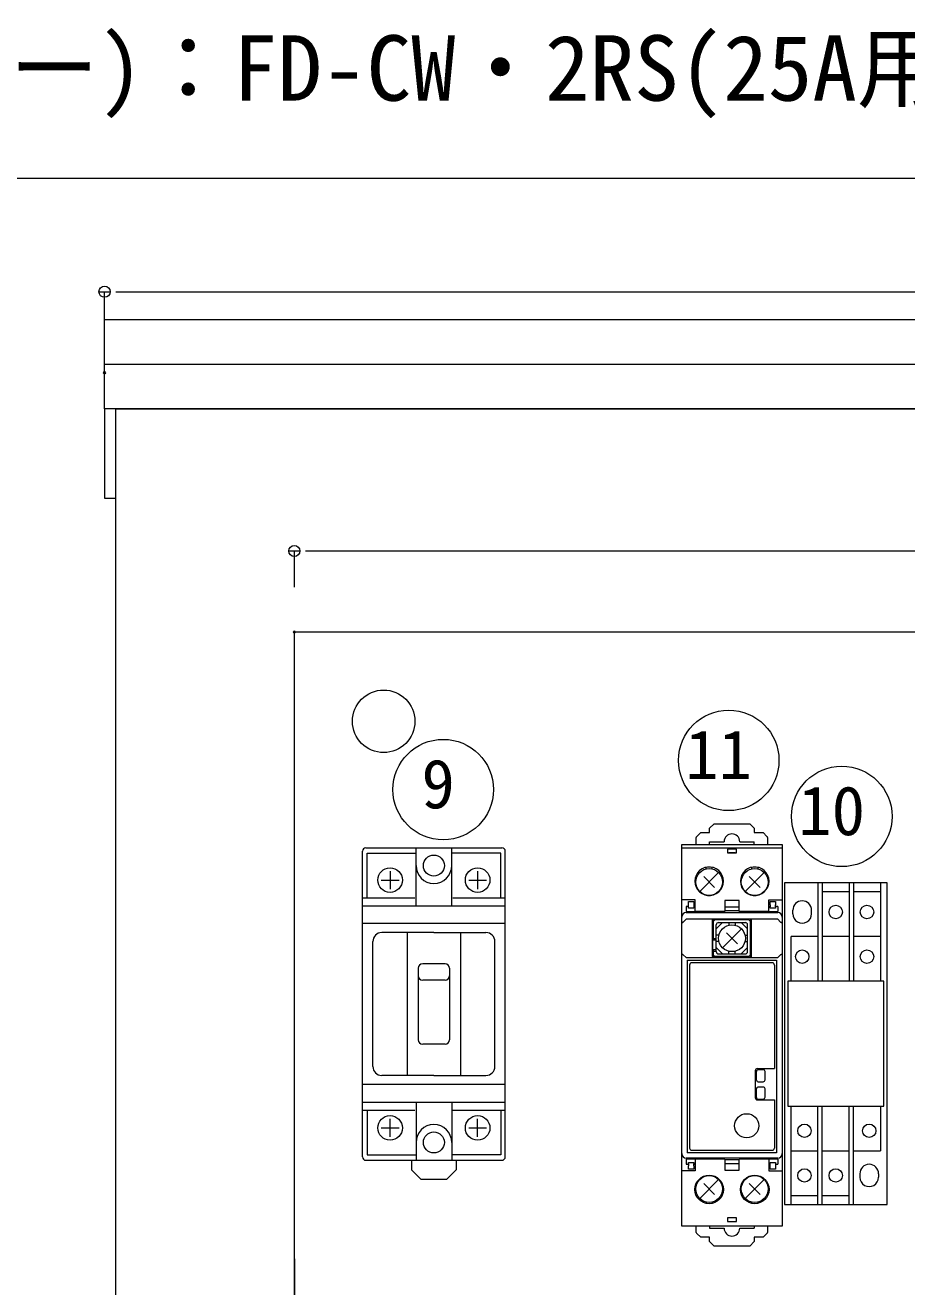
# Model space of a CAD drawing. Units: millimetres, scale not verified. Extents: x -79561 to 6403, y -2774 to 2774.
# Drawn here: x -59 to 336, y 487 to 1052 of the extents above; entities that cross this region are included whole.
import ezdxf
from ezdxf.enums import TextEntityAlignment as Align

# ---------------------------------------------------------------- set-up
doc = ezdxf.new("R2010")
doc.units = ezdxf.units.MM
doc.header["$LTSCALE"] = 4
doc.header["$PDMODE"] = 32
doc.header["$PDSIZE"] = 0.8
for name, color, linetype, lineweight in [('0-0_0', 7, 'Continuous', 20), ('0-1_WAKU', 7, 'Continuous', 18), ('0-3_moji', 7, 'Continuous', 18), ('1-0', 7, 'Continuous', 18)]:
    doc.layers.add(name, color=color, linetype=linetype, lineweight=lineweight)
doc.layers.add('0-2_Defpoints', color=7, linetype='Continuous')
doc.styles.add('ＭＳ ゴシック', font='')
doc.styles.get('ＭＳ ゴシック').set_extended_font_data('MS Gothic')

# ---------------------------------------------------------------- blocks, each defined once
blk = doc.blocks.new('_Dot')
at = {"layer": '0-0_0'}
for p, q in [((-0.5, 0), (-1, 0)), ((0.25, 0), (-0.25, 0))]:
    blk.add_line(p, q, dxfattribs=at)
blk.add_circle((0, 0), 0.25, dxfattribs=at)
blk = doc.blocks.new('D14')
at = {"layer": '0-0_0'}
for p, q in [((39480.588, 24556.73), (39480.588, 24573.003)), ((39490.588, 24573.003), (40910.588, 24573.003))]:
    blk.add_line(p, q, dxfattribs=at)
at = {"layer": '0-2_Defpoints'}
blk.add_point((39480.588, 24536.73), dxfattribs=at)
at = {"layer": '0-0_0', "xscale": 10, "yscale": 10, "rotation": 180}
blk.add_blockref('_Dot', (39480.588, 24573.003), dxfattribs=at)
blk = doc.blocks.new('D16')
at = {"layer": '0-0_0'}
for p, q in [((39395.588, 24672.854), (39395.588, 24689.127)), ((39405.588, 24689.127), (40995.588, 24689.127))]:
    blk.add_line(p, q, dxfattribs=at)
at = {"layer": '0-2_Defpoints'}
blk.add_point((39395.588, 24652.854), dxfattribs=at)
at = {"layer": '0-0_0', "xscale": 10, "yscale": 10, "rotation": 180}
blk.add_blockref('_Dot', (39395.588, 24689.127), dxfattribs=at)

msp = doc.modelspace()

# ---------------------------------------------------------------- linework, layer by layer
at = {"layer": '0-1_WAKU'}
msp.add_line((-1491.071, 983), (6403.429, 983), dxfattribs=at)
at = {"layer": '0-3_moji'}
for centre in [(256.438, 722.275), (128.577, 709.199), (307.061, 697.186)]:
    msp.add_circle(centre, 22.5, dxfattribs=at)
at = {"layer": '1-0', "color": 3}
for p, q in [((-23.087, 899.795), (1586.913, 899.795)), ((-23.087, 879.795), (-23.087, 839.795)), ((-23.087, 839.795), (-18.087, 839.795)), ((61.913, 779.795), (1501.913, 779.795)), ((61.913, 750.132), (61.913, 779.795))]:
    msp.add_line(p, q, dxfattribs=at)
at = {"layer": '1-0'}
for p, q in [((242.185, 688.232), (243.868, 689.915)), ((243.868, 689.915), (247.868, 689.915)), ((247.868, 691.915), (249.868, 693.915)), ((247.868, 689.915), (247.868, 691.915)), ((249.868, 693.915), (265.868, 693.915)), ((265.868, 693.915), (267.868, 691.915)), ((267.868, 691.915), (267.868, 689.915)), ((267.868, 689.915), (271.868, 689.915)), ((271.868, 689.915), (273.551, 688.232)), ((235.368, 684.56), (280.368, 684.56)), ((235.368, 546.125), (235.368, 684.56)), ((241.868, 684.56), (241.868, 687.749)), ((241.985, 688.032), (242.185, 688.232)), ((247.868, 685.868), (254.368, 685.868)), ((247.868, 684.886), (247.868, 685.868)), ((261.368, 685.868), (267.868, 685.868)), ((267.868, 684.886), (267.868, 685.868)), ((273.551, 688.232), (273.751, 688.032)), ((273.868, 687.749), (273.868, 684.56)), ((280.368, 684.56), (280.368, 546.125)), ((92.39, 544.752), (92.39, 681.552)), ((93.99, 683.152), (154.79, 683.152)), ((94.449, 660.652), (94.449, 680.736)), ((94.449, 680.736), (116.39, 680.736)), ((116.39, 657.152), (116.39, 683.152)), ((132.39, 657.152), (132.39, 683.152)), ((156.39, 544.752), (156.39, 681.552)), ((280.368, 682.948), (235.368, 682.948)), ((255.868, 680.868), (256.468, 680.868)), ((259.268, 680.862), (256.468, 680.862)), ((259.268, 680.868), (259.868, 680.868)), ((104.79, 672.652), (104.79, 664.652)), ((143.99, 672.652), (143.99, 664.652)), ((246.268, 673.639), (246.268, 674.393)), ((249.068, 673.639), (249.068, 674.393)), ((266.668, 674.393), (266.668, 673.639)), ((269.468, 674.393), (269.468, 673.639)), ((100.79, 668.652), (108.79, 668.652)), ((139.99, 668.652), (147.99, 668.652)), ((241.356, 669.205), (241.834, 669.205)), ((243.425, 663.562), (251.911, 672.047)), ((245.213, 670.26), (250.123, 665.35)), ((253.98, 669.205), (253.502, 669.205)), ((262.234, 669.205), (261.756, 669.205)), ((263.825, 663.562), (272.311, 672.047)), ((265.613, 670.26), (270.523, 665.35)), ((273.903, 669.205), (274.38, 669.205)), ((281.339, 667.362), (281.339, 523.362)), ((327.339, 667.362), (281.339, 667.362)), ((296.339, 667.362), (296.339, 623.362)), ((298.339, 667.362), (298.339, 623.362)), ((310.339, 667.362), (310.339, 623.362)), ((312.339, 667.362), (312.339, 623.362)), ((324.339, 667.362), (324.339, 623.362)), ((327.339, 523.362), (327.339, 667.362)), ((241.516, 666.405), (241.834, 666.405)), ((246.268, 661.97), (246.268, 661.924)), ((249.068, 661.97), (249.068, 661.924)), ((253.82, 666.405), (253.502, 666.405)), ((262.234, 666.405), (261.916, 666.405)), ((266.668, 661.924), (266.668, 661.97)), ((269.468, 661.924), (269.468, 661.97)), ((273.903, 666.405), (274.22, 666.405)), ((310.339, 663.362), (298.339, 663.362)), ((324.339, 663.362), (312.339, 663.362)), ((92.39, 660.652), (115.89, 660.652)), ((92.39, 657.152), (115.89, 657.152)), ((115.89, 657.152), (132.89, 657.152)), ((132.89, 660.652), (156.39, 660.652)), ((132.89, 657.152), (156.39, 657.152)), ((237.368, 656.859), (237.368, 654.659)), ((238.368, 656.859), (237.368, 656.859)), ((238.368, 659.125), (240.768, 659.125)), ((238.368, 657.525), (238.368, 659.125)), ((238.368, 656.725), (238.368, 657.525)), ((240.768, 659.125), (240.768, 657.525)), ((240.768, 657.525), (240.768, 656.725)), ((241.368, 656.859), (240.768, 656.859)), ((240.768, 656.725), (240.768, 656.125)), ((261.068, 656.571), (254.668, 656.571)), ((274.368, 659.748), (280.368, 659.748)), ((274.368, 654.556), (274.368, 659.748)), ((274.968, 656.859), (274.368, 656.859)), ((274.968, 657.525), (274.968, 656.725)), ((277.368, 656.725), (277.368, 657.525)), ((278.368, 656.859), (277.368, 656.859)), ((278.368, 656.859), (278.368, 654.659)), ((236.051, 649.807), (237.368, 651.125)), ((237.368, 654.659), (241.368, 654.659)), ((237.368, 654.125), (278.368, 654.125)), ((278.368, 651.125), (237.368, 651.125)), ((254.668, 654.556), (241.368, 654.556)), ((249.068, 651.125), (249.068, 634.525)), ((249.468, 651.125), (249.468, 642.405)), ((250.268, 650.805), (249.668, 650.205)), ((249.668, 642.405), (249.668, 650.205)), ((265.468, 650.805), (250.268, 650.805)), ((261.068, 654.956), (254.668, 654.956)), ((274.368, 654.556), (261.068, 654.556)), ((266.068, 650.205), (265.468, 650.805)), ((266.068, 650.205), (266.068, 635.005)), ((266.268, 634.205), (266.268, 651.125)), ((266.668, 634.525), (266.668, 651.125)), ((274.368, 654.659), (278.368, 654.659)), ((278.368, 651.125), (279.685, 649.807)), ((285.139, 653.562), (285.139, 655.162)), ((293.538, 653.562), (293.538, 655.162)), ((156.39, 649.152), (92.39, 649.152)), ((124.39, 645.152), (101.053, 645.152)), ((112.39, 645.152), (112.39, 581.152)), ((124.39, 645.152), (147.728, 645.152)), ((136.39, 645.152), (136.39, 581.152)), ((253.668, 649.605), (250.868, 646.805)), ((250.868, 636.605), (250.868, 648.605)), ((251.868, 649.605), (263.868, 649.605)), ((253.625, 638.362), (262.111, 646.847)), ((255.413, 645.06), (260.323, 640.15)), ((256.468, 649.605), (256.468, 648.439)), ((259.268, 649.605), (259.268, 648.439)), ((262.068, 649.605), (264.868, 646.805)), ((264.868, 636.605), (264.868, 648.605)), ((97.053, 585.152), (97.053, 641.152)), ((151.728, 585.152), (151.728, 641.152)), ((249.468, 642.405), (249.668, 642.405)), ((250.868, 642.405), (249.668, 642.405)), ((252.034, 644.005), (250.868, 644.005)), ((252.034, 641.205), (250.868, 641.205)), ((263.702, 644.005), (264.868, 644.005)), ((263.702, 641.205), (264.868, 641.205)), ((296.339, 643.362), (284.339, 643.362)), ((284.339, 623.362), (284.339, 643.362)), ((310.339, 643.362), (298.339, 643.362)), ((324.339, 643.362), (312.339, 643.362)), ((236.051, 635.242), (237.368, 633.925)), ((249.668, 636.805), (249.468, 636.805)), ((249.499, 633.949), (249.63, 633.926)), ((249.668, 635.005), (250.268, 634.405)), ((265.468, 634.405), (250.268, 634.405)), ((253.668, 635.605), (250.868, 638.405)), ((251.868, 635.605), (263.868, 635.605)), ((256.468, 635.605), (256.468, 636.77)), ((259.268, 635.605), (259.268, 636.77)), ((262.068, 635.605), (264.868, 638.405)), ((265.468, 634.405), (266.068, 635.005)), ((117.39, 629.174), (117.39, 597.13)), ((129.39, 631.174), (119.39, 631.174)), ((131.39, 629.174), (131.39, 597.13)), ((237.868, 632.725), (277.868, 632.725)), ((237.868, 632.725), (237.868, 546.525)), ((238.868, 630.625), (238.868, 548.625)), ((275.868, 631.625), (239.868, 631.625)), ((276.868, 630.625), (276.868, 584.225)), ((277.868, 632.725), (277.868, 546.525)), ((129.39, 623.803), (119.39, 623.803)), ((282.839, 623.362), (282.839, 567.362)), ((325.839, 623.362), (282.839, 623.362)), ((325.839, 567.362), (325.839, 623.362)), ((129.39, 595.13), (119.39, 595.13)), ((268.268, 583.225), (268.268, 571.225)), ((269.268, 584.225), (276.868, 584.225)), ((156.39, 577.152), (92.39, 577.152)), ((124.39, 581.152), (101.053, 581.152)), ((124.39, 581.152), (147.728, 581.152)), ((92.39, 569.152), (115.89, 569.152)), ((92.39, 565.652), (115.89, 565.652)), ((94.449, 565.652), (94.449, 545.568)), ((115.89, 569.152), (132.89, 569.152)), ((116.39, 569.152), (116.39, 543.152)), ((132.39, 569.152), (132.39, 543.152)), ((132.89, 569.152), (156.39, 569.152)), ((132.89, 565.652), (156.39, 565.652)), ((154.332, 565.652), (154.332, 545.568)), ((269.268, 570.225), (276.868, 570.225)), ((276.868, 570.225), (276.868, 548.625)), ((282.839, 567.362), (325.839, 567.362)), ((284.339, 523.362), (284.339, 567.362)), ((296.339, 523.362), (296.339, 567.362)), ((298.339, 523.362), (298.339, 567.362)), ((310.339, 523.362), (310.339, 567.362)), ((312.339, 523.362), (312.339, 567.362)), ((324.339, 567.362), (324.339, 547.362)), ((104.79, 553.652), (104.79, 561.652)), ((143.99, 553.652), (143.99, 561.652)), ((100.79, 557.652), (108.79, 557.652)), ((139.99, 557.652), (147.99, 557.652)), ((93.99, 543.152), (154.79, 543.152)), ((94.449, 545.568), (116.39, 545.568)), ((114.39, 543.152), (114.39, 538.852)), ((154.332, 545.568), (132.39, 545.568)), ((134.39, 543.152), (134.39, 538.852)), ((235.368, 513.697), (235.368, 546.125)), ((278.368, 544.125), (237.368, 544.125)), ((237.368, 543.591), (237.368, 542.476)), ((237.368, 543.591), (237.368, 542.476)), ((241.368, 543.591), (237.368, 543.591)), ((237.368, 542.476), (237.368, 541.391)), ((237.368, 542.476), (237.368, 541.391)), ((277.868, 546.525), (237.868, 546.525)), ((239.868, 547.625), (275.868, 547.625)), ((254.668, 543.694), (241.368, 543.694)), ((241.368, 543.694), (241.368, 538.474)), ((254.668, 543.694), (241.368, 543.694)), ((254.668, 543.694), (254.668, 538.674)), ((261.068, 543.292), (254.668, 543.292)), ((261.068, 543.292), (254.668, 543.292)), ((274.368, 543.694), (261.068, 543.694)), ((261.068, 538.674), (261.068, 543.694)), ((274.368, 543.694), (261.068, 543.694)), ((278.368, 543.591), (274.368, 543.591)), ((278.368, 543.591), (278.368, 541.391)), ((280.368, 546.125), (280.368, 513.697)), ((284.339, 547.362), (296.339, 547.362)), ((298.339, 547.362), (310.339, 547.362)), ((312.339, 547.362), (324.339, 547.362)), ((118.59, 534.652), (114.39, 538.852)), ((130.19, 534.652), (134.39, 538.852)), ((241.368, 538.474), (235.368, 538.474)), ((237.368, 541.391), (238.368, 541.391)), ((238.368, 541.525), (238.368, 542.125)), ((238.368, 541.525), (238.368, 540.725)), ((238.368, 539.125), (238.368, 540.725)), ((240.768, 539.125), (238.368, 539.125)), ((240.768, 540.725), (240.768, 541.525)), ((240.768, 541.391), (241.368, 541.391)), ((240.768, 540.725), (240.768, 539.125)), ((254.668, 541.678), (261.068, 541.678)), ((254.668, 538.674), (261.068, 538.674)), ((274.368, 541.391), (274.968, 541.391)), ((274.968, 542.125), (277.368, 542.125)), ((274.968, 541.525), (274.968, 542.125)), ((274.968, 540.725), (274.968, 541.525)), ((277.368, 542.125), (277.368, 541.525)), ((277.368, 541.525), (277.368, 540.725)), ((277.368, 541.391), (278.368, 541.391)), ((277.368, 540.725), (277.368, 539.125)), ((315.139, 537.162), (315.139, 535.562)), ((323.538, 537.162), (323.538, 535.562)), ((118.59, 534.652), (130.19, 534.652)), ((241.478, 531.698), (241.834, 531.698)), ((243.425, 526.055), (251.911, 534.541)), ((245.213, 532.753), (250.123, 527.843)), ((246.268, 536.132), (246.268, 536.319)), ((249.068, 536.132), (249.068, 536.319)), ((253.859, 531.698), (253.502, 531.698)), ((261.877, 531.698), (262.234, 531.698)), ((263.825, 526.055), (272.311, 534.541)), ((265.613, 532.753), (270.523, 527.843)), ((266.668, 536.132), (266.668, 536.319)), ((269.468, 536.132), (269.468, 536.319)), ((274.259, 531.698), (273.903, 531.698)), ((241.384, 528.898), (241.834, 528.898)), ((253.953, 528.898), (253.502, 528.898)), ((261.784, 528.898), (262.234, 528.898)), ((274.353, 528.898), (273.903, 528.898)), ((284.339, 527.362), (296.339, 527.362)), ((298.339, 527.362), (310.339, 527.362)), ((246.268, 524.464), (246.268, 523.864)), ((249.068, 524.464), (249.068, 523.864)), ((266.668, 524.464), (266.668, 523.864)), ((269.468, 524.464), (269.468, 523.864)), ((281.339, 523.362), (327.339, 523.362)), ((235.368, 513.697), (235.368, 515.276)), ((280.368, 515.276), (280.368, 513.697)), ((280.368, 513.697), (235.368, 513.697)), ((241.868, 510.88), (241.868, 513.697)), ((242.185, 510.398), (241.985, 510.598)), ((243.868, 508.715), (242.185, 510.398)), ((247.868, 508.715), (243.868, 508.715)), ((247.868, 506.715), (247.868, 508.715)), ((261.368, 512.715), (267.868, 512.715)), ((267.868, 513.697), (267.868, 512.715)), ((267.868, 508.715), (267.868, 506.715)), ((271.868, 508.715), (267.868, 508.715)), ((273.551, 510.398), (271.868, 508.715)), ((273.751, 510.598), (273.551, 510.398)), ((273.868, 513.697), (273.868, 510.88)), ((249.868, 504.715), (247.868, 506.715)), ((265.868, 504.715), (249.868, 504.715)), ((267.868, 506.715), (265.868, 504.715))]:
    msp.add_line(p, q, dxfattribs=at)
at = {"layer": '1-0', "color": 1}
msp.add_line((61.913, 498.955), (61.913, 388.046), dxfattribs=at)
at = {"layer": '1-0', "color": 3}
for points in [[(-23.087, 919.795), (1586.913, 919.795), (1586.913, 879.795), (-23.087, 879.795)], [(-18.087, 879.795), (1581.913, 879.795), (1581.913, -340.205), (-18.087, -340.205)]]:
    msp.add_lwpolyline(points, close=True, dxfattribs=at)
msp.add_lwpolyline([(61.913, -260.205), (61.913, 779.795), (93.543, 779.795)], dxfattribs=at)
at = {"layer": '1-0'}
for points in [[(154.332, 660.652), (154.332, 680.736), (132.39, 680.736)], [(241.368, 654.556), (241.368, 659.748), (235.368, 659.748)], [(240.768, 656.125), (238.368, 656.125), (238.368, 656.725)], [(261.068, 654.556), (261.068, 659.548), (254.668, 659.548), (254.668, 654.556)], [(274.968, 657.525), (274.968, 659.125), (277.368, 659.125), (277.368, 657.525)], [(277.368, 656.725), (277.368, 656.125), (274.968, 656.125), (274.968, 656.725)], [(249.468, 637.005), (249.368, 637.005), (249.368, 642.205), (249.468, 642.205)], [(250.868, 641.805), (249.468, 641.805), (249.468, 642.405)], [(237.368, 633.925), (278.368, 633.925), (279.685, 635.242)], [(250.868, 637.405), (249.468, 637.405), (249.468, 636.805)], [(249.468, 636.805), (249.468, 634.205), (266.268, 634.205)], [(249.668, 635.005), (249.668, 636.805), (250.868, 636.805)], [(271.768, 578.325), (271.885, 578.331), (272.207, 578.426), (272.479, 578.621), (272.672, 578.896), (272.763, 579.22), (272.768, 579.325), (272.768, 582.725), (272.741, 582.955), (272.61, 583.264), (272.384, 583.513), (272.088, 583.672), (271.768, 583.725), (269.768, 583.725), (269.437, 583.668), (269.144, 583.506), (268.921, 583.255), (268.793, 582.945), (268.768, 582.725), (268.768, 579.325)], [(268.768, 579.325), (268.825, 578.993), (268.988, 578.699), (269.239, 578.476), (269.55, 578.349), (269.768, 578.325), (271.768, 578.325)], [(274.368, 543.694), (274.368, 538.474), (280.368, 538.474)], [(238.368, 542.125), (240.768, 542.125), (240.768, 541.525)], [(277.368, 539.125), (274.968, 539.125), (274.968, 540.725)], [(247.868, 513.697), (247.868, 512.715), (254.368, 512.715)]]:
    msp.add_lwpolyline(points, dxfattribs=at)
for points in [[(259.868, 680.848), (259.868, 682.508), (255.868, 682.508), (255.868, 680.848)], [(254.068, 668.148), (253.928, 669.479), (253.515, 670.751), (252.846, 671.91), (251.951, 672.904), (250.868, 673.69), (249.646, 674.235), (248.337, 674.513), (246.999, 674.513), (245.69, 674.235), (244.468, 673.69), (243.386, 672.904), (242.491, 671.91), (241.822, 670.751), (241.408, 669.479), (241.268, 668.148), (241.408, 666.817), (241.822, 665.545), (242.491, 664.386), (243.386, 663.392), (244.468, 662.606), (245.69, 662.062), (246.999, 661.783), (248.337, 661.783), (249.646, 662.062), (250.868, 662.606), (251.951, 663.392), (252.846, 664.386), (253.515, 665.545), (253.928, 666.817)], [(274.468, 668.148), (274.328, 669.479), (273.915, 670.751), (273.246, 671.91), (272.351, 672.904), (271.268, 673.69), (270.046, 674.235), (268.737, 674.513), (267.399, 674.513), (266.09, 674.235), (264.868, 673.69), (263.786, 672.904), (262.89, 671.91), (262.221, 670.751), (261.808, 669.479), (261.668, 668.148), (261.808, 666.817), (262.221, 665.545), (262.89, 664.386), (263.786, 663.392), (264.868, 662.606), (266.09, 662.062), (267.399, 661.783), (268.737, 661.783), (270.046, 662.062), (271.268, 662.606), (272.351, 663.392), (273.246, 664.386), (273.915, 665.545), (274.328, 666.817)], [(268.768, 571.525), (268.825, 571.193), (268.988, 570.899), (269.239, 570.676), (269.551, 570.549), (269.768, 570.525), (271.768, 570.525), (271.885, 570.532), (272.207, 570.626), (272.479, 570.821), (272.672, 571.096), (272.763, 571.419), (272.768, 571.525), (272.768, 574.925), (272.741, 575.155), (272.61, 575.464), (272.384, 575.713), (272.088, 575.872), (271.768, 575.925), (269.768, 575.925), (269.437, 575.868), (269.144, 575.706), (268.921, 575.456), (268.793, 575.145), (268.768, 574.925)], [(259.868, 515.716), (259.868, 517.376), (255.868, 517.376), (255.868, 515.716)]]:
    msp.add_lwpolyline(points, close=True, dxfattribs=at)
at = {"layer": '1-0', "color": 3}
msp.add_circle((101.913, 739.795), 14, dxfattribs=at)
at = {"layer": '1-0'}
for centre, radius in [((124.39, 675.152), 4.7), ((104.79, 668.652), 5.5), ((143.99, 668.652), 5.5), ((247.668, 667.805), 6), ((268.068, 667.805), 6), ((304.339, 654.362), 3), ((318.339, 654.362), 3), ((257.868, 642.605), 6), ((289.339, 634.362), 3), ((318.339, 634.362), 3), ((104.79, 557.652), 5.5), ((143.99, 557.652), 5.5), ((264.468, 558.625), 5.4), ((124.39, 551.152), 4.7), ((290.339, 556.362), 3), ((319.339, 556.362), 3), ((290.339, 536.362), 3), ((304.339, 536.362), 3), ((247.668, 530.092), 6.4), ((247.668, 530.298), 6), ((268.068, 530.092), 6.4), ((268.068, 530.298), 6)]:
    msp.add_circle(centre, radius, dxfattribs=at)
for centre, radius, start, end in [((257.868, 685.868), 3.5, 0, 180), ((242.268, 687.749), 0.4, 135, 180), ((273.468, 687.749), 0.4, 0, 45), ((93.99, 681.552), 1.6, 90, 180.00001), ((154.79, 681.552), 1.6, 0, 90), ((124.39, 675.152), 8, 180, 0), ((289.339, 655.161), 4.2, 0, 179.99996), ((237.368, 652.125), 2, 90, 180), ((235.768, 650.09), 0.4, 180, 315), ((278.368, 652.125), 2, 0, 90), ((279.968, 650.09), 0.4, 225, 0), ((289.339, 653.562), 4.2, 179.99998, 0.00001), ((101.053, 641.152), 4, 90, 180), ((147.728, 641.152), 4, 0, 90), ((251.868, 648.605), 1, 90, 180), ((263.868, 648.605), 1, 0, 90), ((235.768, 634.959), 0.4, 45, 180), ((249.668, 634.525), 0.6, 180, 270), ((251.868, 636.605), 1, 180, 270), ((263.868, 636.605), 1, 270, 0), ((266.068, 634.525), 0.6, 270, 0), ((279.968, 634.959), 0.4, 0, 135), ((119.39, 629.174), 2, 90, 180), ((129.39, 629.174), 2, 0, 90), ((239.868, 630.625), 1, 90, 180), ((239.868, 630.625), 1, 90, 180), ((275.868, 630.625), 1, 0, 90), ((119.39, 625.803), 2, 180, 270), ((129.39, 625.803), 2, 270, 0), ((119.39, 597.13), 2, 180, 270), ((129.39, 597.13), 2, 270, 0), ((101.053, 585.152), 4, 180, 270), ((147.728, 585.152), 4, 270, 0), ((269.268, 583.225), 1, 90, 180), ((269.268, 571.225), 1, 180, 270), ((124.39, 551.152), 8, 0, 180), ((239.868, 548.625), 1, 180, 270), ((275.868, 548.625), 1, 270, 0), ((93.99, 544.752), 1.6, 179.99999, 270), ((154.79, 544.752), 1.6, 270, 0), ((237.368, 546.125), 2, 180, 270), ((278.368, 546.125), 2, 270, 0), ((319.339, 537.162), 4.2, 0, 179.99996), ((319.339, 535.562), 4.2, 179.99998, 0.00001), ((242.268, 510.88), 0.4, 180, 225), ((257.868, 512.715), 3.5, 180, 0), ((273.468, 510.88), 0.4, 315, 0)]:
    msp.add_arc(centre, radius, start, end, dxfattribs=at)

# ---------------------------------------------------------------- block references
at = {"layer": '0-0_0'}
for name in ['D16', 'D14']:
    msp.add_blockref(name, (-39418.675, -23756.935), dxfattribs=at)

# ---------------------------------------------------------------- texts
at = {"layer": '0-3_moji', "style": 'ＭＳ ゴシック'}
for s, height, p in [('タイマー電磁弁一体型自動灌水コントローラー(2系統用)(25A用)(年間タイマー)：FD-CW・2RS(25A用)', 29.33, (-1445.329, 1008.955)), ('11', 21.99, (236.946, 707.275)), ('9', 21.99, (118.831, 694.199)), ('10', 21.99, (287.568, 682.186))]:
    msp.add_text(s, height=height, dxfattribs=at).set_placement(p, align=Align.BOTTOM_LEFT)

doc.saveas('drawing.dxf')
